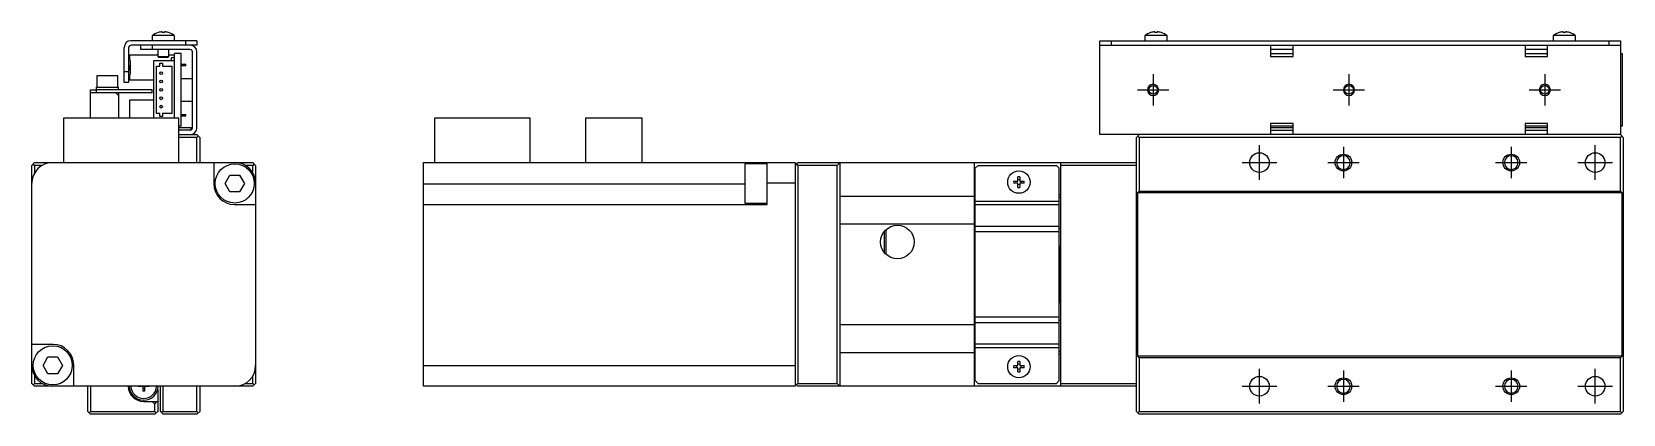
# Model space of a CAD drawing. Extents: x 0 to 599, y -8 to 227.
# Drawn here: x 314.4 to 598.8, y 85 to 153.4 of the extents above; entities that cross this region are included whole.
import ezdxf

# ---------------------------------------------------------------- set-up
doc = ezdxf.new("R2010")
doc.units = 0
doc.header["$LTSCALE"] = 0.5
doc.linetypes.add('CENTER', pattern=[50.8, 31.75, -6.35, 6.35, -6.35])
for name, color, linetype in [('MSM_CENTER', 1, 'CENTER'), ('MSM_CONTINUOUS', 7, 'CONTINUOUS'), ('MSM_NARROW', 5, 'CONTINUOUS')]:
    doc.layers.add(name, color=color, linetype=linetype)

msp = doc.modelspace()

# ---------------------------------------------------------------- linework, layer by layer
at = {"layer": 'MSM_CENTER'}
for p, q in [((514.8, 145.8), (514.8, 140.2)), ((549.8, 145.8), (549.8, 140.2)), ((584.8, 145.8), (584.8, 140.2)), ((512, 143), (517.6, 143)), ((547, 143), (552.6, 143)), ((582, 143), (587.6, 143)), ((533.8, 126.9), (533.8, 133.1)), ((548.8, 132.8), (548.8, 127.2)), ((578.8, 132.8), (578.8, 127.2)), ((593.8, 126.9), (593.8, 133.1)), ((530.7, 130), (536.9, 130)), ((546, 130), (551.6, 130)), ((576, 130), (581.6, 130)), ((590.7, 130), (596.9, 130)), ((533.8, 86.9), (533.8, 93.1)), ((548.8, 92.8), (548.8, 87.2)), ((578.8, 92.8), (578.8, 87.2)), ((593.8, 86.9), (593.8, 93.1)), ((530.7, 90), (536.9, 90)), ((546, 90), (551.6, 90)), ((576, 90), (581.6, 90)), ((590.7, 90), (596.9, 90))]:
    msp.add_line(p, q, dxfattribs=at)
at = {"layer": 'MSM_CONTINUOUS'}
for p, q in [((343.9, 151.8), (332.1, 151.8)), ((343.9, 151), (332.2, 151)), ((333.9, 150.2), (333.9, 151)), ((339.9, 152.697999), (335.9, 152.697999)), ((335.9, 152.697999), (335.9, 151.8)), ((335.9, 151), (335.9, 150.2)), ((336.971292, 153.255732), (336.95, 153.255732)), ((337.7, 153.255732), (337.7, 153.387476)), ((338.1, 153.255732), (337.7, 153.255732)), ((338.1, 153.387476), (338.1, 153.255732)), ((338.85, 153.255732), (338.828709, 153.255732)), ((339.9, 151.8), (339.9, 152.697999)), ((341.9, 151), (341.9, 151.8)), ((343.9, 151.8), (343.9, 151)), ((505.3, 151.8), (598.3, 151.8)), ((505.3, 135), (505.3, 151.8)), ((505.3, 151), (598.3, 151)), ((507.3, 151.8), (507.3, 151)), ((517.3, 152.697999), (513.3, 152.697999)), ((513.3, 152.697999), (513.3, 151.8)), ((514.371291, 153.255732), (514.35, 153.255732)), ((515.1, 153.255732), (515.1, 153.387476)), ((515.5, 153.255732), (515.1, 153.255732)), ((515.5, 153.387476), (515.5, 153.255732)), ((516.25, 153.255732), (516.228709, 153.255732)), ((517.3, 151.8), (517.3, 152.697999)), ((535.8, 151), (535.8, 149)), ((539.8, 149), (539.8, 151)), ((581.3, 151), (581.3, 149)), ((585.3, 149), (585.3, 151)), ((590.3, 152.697999), (586.3, 152.697999)), ((586.3, 152.697999), (586.3, 151.8)), ((587.371291, 153.255732), (587.35, 153.255732)), ((588.1, 153.255732), (588.1, 153.387476)), ((588.5, 153.255732), (588.1, 153.255732)), ((588.5, 153.387476), (588.5, 153.255732)), ((589.25, 153.255732), (589.228709, 153.255732)), ((590.3, 151.8), (590.3, 152.697999)), ((596.3, 151), (596.3, 151.8)), ((598.3, 151.8), (598.3, 135)), ((330.9, 144.3), (330.9, 150.6)), ((331.7, 150.5), (331.7, 144.3)), ((331.9, 149.25), (336.9, 149.25)), ((331.9, 148.25), (331.9, 149.25)), ((331.9, 148.25), (332, 148.25)), ((332, 148.25), (332, 145.75)), ((342.7, 150.2), (333.9, 150.2)), ((336.2, 148.25), (339.9, 148.25)), ((336.2, 138), (336.2, 148.25)), ((336.9, 150.199981), (336.9, 149)), ((336.9, 149), (338.9, 149)), ((336.9, 149), (337.1, 148.8)), ((338.7, 148.8), (337.1, 148.8)), ((338.7, 148.8), (338.9, 149)), ((338.9, 149), (338.9, 150.199981)), ((338.9, 149.25), (339.9, 149.25)), ((339.9, 148.705), (339.35, 148.705)), ((339.35, 148.25), (339.35, 148.705)), ((341.1, 149.5), (339.9, 149.5)), ((339.9, 138), (339.9, 149.5)), ((341.1, 136.5), (341.1, 149.5)), ((343.1, 136.2), (343.1, 149.8)), ((343.9, 136.2), (343.9, 149.8)), ((539.8, 150.2), (535.8, 150.2)), ((535.8, 149.5), (539.8, 149.5)), ((535.8, 149), (539.8, 149)), ((585.3, 150.2), (581.3, 150.2)), ((581.3, 149.5), (585.3, 149.5)), ((581.3, 149), (585.3, 149)), ((598.3, 149.5), (598.6, 149.5)), ((598.6, 149.5), (598.6, 136.5)), ((329.8, 145.5), (326, 145.5)), ((326, 145.5), (326, 143.5)), ((329.8, 143.5), (329.8, 145.5)), ((330.9, 146.3), (331.7, 146.3)), ((332, 147.45), (331.9, 147.45)), ((331.9, 147.45), (331.9, 146.55)), ((332, 147.075), (331.9, 147.075)), ((332, 146.925), (331.9, 146.925)), ((332, 146.55), (331.9, 146.55)), ((331.9, 144.75), (331.9, 145.75)), ((331.9, 145.75), (332, 145.75)), ((336.7, 138.75), (336.7, 147.25)), ((336.7, 147.25), (337.25, 147.25)), ((337.25, 147.75), (337.75, 147.75)), ((337.25, 147.25), (337.25, 147.75)), ((337.75, 147.75), (337.75, 147.25)), ((337.75, 147.25), (339.4, 147.25)), ((339.4, 147.25), (339.4, 138.75)), ((341.1, 147.625), (341.9, 147.625)), ((341.1, 147.375), (341.9, 147.375)), ((341.9, 147.375), (341.9, 147.625)), ((324.9, 143), (325.9, 143)), ((324.9, 138), (324.9, 143)), ((329.9, 142.5), (324.9, 142.5)), ((325.9, 143.5), (329.9, 143.5)), ((325.9, 143.5), (325.9, 142.5)), ((335.9, 143.000002), (325.9, 143.000002)), ((329.4, 142.5), (329.9, 142)), ((329.9, 143), (329.9, 143.5)), ((335.9, 142.500002), (329.9, 142.500001)), ((329.9, 142.5), (329.9, 138)), ((331.7, 144.3), (330.9, 144.3)), ((336.2, 144.75), (331.9, 144.75)), ((335.9, 142.500002), (335.9, 143.000002)), ((343.1, 145), (341.1, 145)), ((331.9, 138), (331.9, 141.25)), ((331.9, 141.25), (336.2, 141.25)), ((341.1, 141), (343.1, 141)), ((320.1, 130), (320.1, 138)), ((320.1, 138), (340.6, 138)), ((337.25, 138.75), (336.7, 138.75)), ((337.25, 138.25), (337.25, 138.75)), ((337.75, 138.25), (337.25, 138.25)), ((339.4, 138.75), (337.75, 138.75)), ((337.75, 138.75), (337.75, 138.25)), ((340.6, 138), (340.6, 130)), ((341.1, 138.625), (341.9, 138.625)), ((341.1, 138.375), (341.9, 138.375)), ((341.9, 138.375), (341.9, 138.625)), ((386.4, 130), (386.4, 138)), ((386.4, 138), (403.4, 138)), ((403.4, 138), (403.4, 130)), ((413.4, 130), (413.4, 138)), ((413.4, 138), (423.4, 138)), ((423.4, 138), (423.4, 130)), ((539.8, 137), (535.8, 137)), ((535.8, 137), (535.8, 135)), ((539.8, 135), (539.8, 137)), ((585.3, 137), (581.3, 137)), ((581.3, 137), (581.3, 135)), ((585.3, 135), (585.3, 137)), ((341.1, 136.5), (340.6, 136.5)), ((342.7, 135.8), (340.6, 135.8)), ((340.6, 135), (343.9, 135)), ((343.9, 134.5), (340.6, 134.5)), ((340.611325, 136.3), (342.9, 136.3)), ((342.9, 135.85359), (342.9, 136.3)), ((343.9, 135), (344.4, 134.5)), ((344.15, 134.75), (343.9, 134.5)), ((343.9, 130), (343.9, 134.5)), ((344.4, 134.5), (344.4, 130)), ((598.3, 135), (505.3, 135)), ((512.3, 135), (511.8, 134.5)), ((511.8, 85.5), (511.8, 134.5)), ((512.05, 134.75), (512.3, 134.5)), ((598.3, 134.5), (512.3, 134.5)), ((512.3, 134.5), (512.3, 124.9)), ((539.8, 136.5), (535.8, 136.5)), ((535.8, 136.3), (539.8, 136.3)), ((535.8, 135.8), (539.8, 135.8)), ((585.3, 136.5), (581.3, 136.5)), ((581.3, 136.3), (585.3, 136.3)), ((581.3, 135.8), (585.3, 135.8)), ((598.6, 136.5), (598.3, 136.5)), ((598.8, 134.5), (598.3, 135)), ((598.3, 134.5), (598.55, 134.75)), ((598.3, 124.9), (598.3, 134.5)), ((598.8, 134.5), (598.8, 85.5)), ((314.4, 129.5), (314.9, 130)), ((314.4, 90.5), (314.4, 129.5)), ((314.9, 129.5), (314.65, 129.75)), ((314.9, 130), (353.9, 130)), ((316.242583, 129.5), (314.9, 129.5)), ((314.9, 129.5), (314.9, 128.157418)), ((346.911775, 130), (346.911775, 126.211775)), ((353.9, 129.5), (352.557418, 129.5)), ((353.9, 130), (354.4, 129.5)), ((354.15, 129.75), (353.9, 129.5)), ((353.9, 128.157418), (353.9, 129.5)), ((354.4, 129.5), (354.4, 90.5)), ((384.4, 90), (384.4, 130)), ((384.4, 130), (450.8, 130)), ((441.8, 129.763456), (441.8, 122.763456)), ((445.8, 129.763456), (441.8, 129.763456)), ((445.8, 122.511775), (445.8, 130)), ((450.8, 130), (450.8, 90)), ((451.05, 129.75), (450.8, 129.5)), ((451.3, 130), (451.05, 129.75)), ((451.05, 129.75), (451.3, 129.5)), ((451.3, 130), (511.8, 130)), ((451.3, 129.5), (451.3, 90.5)), ((458.3, 129.5), (451.3, 129.5)), ((458.3, 129.5), (458.8, 130)), ((458.3, 90.5), (458.3, 129.5)), ((458.8, 130), (458.8, 90)), ((482.8, 130), (482.8, 90)), ((483.5, 129.5), (483, 129)), ((483, 91), (483, 129)), ((483.5, 129.5), (497.5, 129.5)), ((498, 129), (497.5, 129.5)), ((498, 91), (498, 129)), ((498.3, 90), (498.3, 130)), ((511.8, 129.5), (498.3, 129.5)), ((348.931406, 126.263456), (349.797431, 127.763456)), ((349.797431, 124.763456), (348.931406, 126.263456)), ((349.797431, 127.763456), (351.529482, 127.763456)), ((351.529482, 127.763456), (352.395507, 126.263456)), ((352.395507, 126.263456), (351.529482, 124.763456)), ((384.4, 126.211775), (441.8, 126.211775)), ((450.8, 126.3), (445.8, 126.3)), ((489.871291, 126.7), (490.6, 126.7)), ((490.6, 126.3), (489.871291, 126.3)), ((490.6, 126.7), (490.6, 127.428709)), ((490.6, 125.571291), (490.6, 126.3)), ((491, 127.428709), (491, 126.7)), ((491, 126.7), (491.728709, 126.7)), ((491, 126.3), (491, 125.571291)), ((491.728709, 126.3), (491, 126.3)), ((351.529482, 124.763456), (349.797431, 124.763456)), ((350.611775, 122.511775), (354.4, 122.511775)), ((384.4, 122.511775), (445.8, 122.511775)), ((441.8, 122.763456), (445.8, 122.763456)), ((458.8, 124), (482.8, 124)), ((483, 124.25), (482.8, 124.25)), ((483, 123.12132), (498, 123.12132)), ((498, 122.414214), (483, 122.414214)), ((498.3, 124.25), (498, 124.25)), ((498.3, 123.75), (498, 123.75)), ((512, 124.6), (512.3, 124.9)), ((512, 124.6), (512, 95.4)), ((598.6, 124.6), (512, 124.6)), ((512.3, 124.9), (598.3, 124.9)), ((598.3, 124.9), (598.6, 124.6)), ((598.6, 95.4), (598.6, 124.6)), ((483, 121), (482.8, 121)), ((483, 120), (482.8, 120)), ((482.8, 119), (458.8, 119)), ((466.8, 113.873864), (466.8, 117.726136)), ((467.1, 113.563932), (467.1, 118.036068)), ((483, 117.272971), (482.8, 117.272971)), ((483, 118.646447), (498, 118.646447)), ((498, 117.585787), (483, 117.585787)), ((498, 118.25), (498.3, 118.25)), ((466.8, 114), (466.7, 114)), ((482.8, 114.772971), (483, 114.772971)), ((498.1, 115), (498, 115)), ((498.1, 105), (498.1, 115)), ((498.3, 114.8), (498.1, 115)), ((482.8, 112.272971), (483, 112.272971)), ((483, 107.727029), (482.8, 107.727029)), ((483, 105.227029), (482.8, 105.227029)), ((482.8, 102.727029), (483, 102.727029)), ((483, 102.414214), (498, 102.414214)), ((498, 105), (498.1, 105)), ((498.1, 105), (498.3, 105.2)), ((482.8, 101), (458.8, 101)), ((482.8, 100), (483, 100)), ((498, 101.353554), (483, 101.353554)), ((498.3, 101.75), (498, 101.75)), ((318.188226, 97.488225), (314.4, 97.488225)), ((482.8, 99), (483, 99)), ((483, 97.585787), (498, 97.585787)), ((498, 96.87868), (483, 96.87868)), ((316.404494, 93.736544), (317.270519, 95.236544)), ((317.270519, 95.236544), (319.00257, 95.236544)), ((319.00257, 95.236544), (319.868595, 93.736544)), ((482.8, 96), (458.8, 96)), ((482.8, 95.75), (483, 95.75)), ((490.6, 93.7), (490.6, 94.428709)), ((491, 94.428709), (491, 93.7)), ((498, 96.25), (498.3, 96.25)), ((498, 95.75), (498.3, 95.75)), ((512.3, 95.1), (512, 95.4)), ((598.6, 95.4), (512, 95.4)), ((512.3, 95.1), (512.3, 85.5)), ((598.3, 95.1), (512.3, 95.1)), ((598.6, 95.4), (598.3, 95.1)), ((598.3, 85.5), (598.3, 95.1)), ((314.9, 91.842583), (314.9, 90.5)), ((317.270519, 92.236544), (316.404494, 93.736544)), ((319.00257, 92.236544), (317.270519, 92.236544)), ((319.868595, 93.736544), (319.00257, 92.236544)), ((321.888226, 90), (321.888226, 93.788225)), ((353.9, 90.5), (353.9, 91.842583)), ((384.4, 93.7), (450.8, 93.7)), ((489.871291, 93.7), (490.6, 93.7)), ((490.6, 93.3), (489.871291, 93.3)), ((490.6, 92.571291), (490.6, 93.3)), ((491, 93.7), (491.728709, 93.7)), ((491, 93.3), (491, 92.571291)), ((491.728709, 93.3), (491, 93.3)), ((314.9, 90), (314.4, 90.5)), ((314.65, 90.25), (314.9, 90.5)), ((314.9, 90.5), (316.242583, 90.5)), ((353.9, 90), (314.9, 90)), ((324.4, 85.5), (324.4, 90)), ((324.9, 90), (324.9, 85.5)), ((333.4, 89.955), (333.4, 90)), ((334.195, 89.955), (333.4, 89.955)), ((333.935053, 89.99999), (333.929994, 89.955)), ((334.255, 89.895), (334.255, 89.1)), ((334.255, 89.629993), (334.545, 89.629993)), ((334.545, 89.1), (334.255, 89.1)), ((334.545, 89.895), (334.545, 89.1)), ((335.4, 89.955), (334.605, 89.955)), ((334.864948, 89.99999), (334.870007, 89.955)), ((335.4, 89.955), (335.4, 90)), ((336.9, 89.385857), (336.9, 85.5)), ((337.4, 85.5), (337.4, 90)), ((337.8, 90), (337.8, 85.5)), ((343.9, 85.5), (343.9, 90)), ((344.4, 90), (344.4, 85.5)), ((352.557418, 90.5), (353.9, 90.5)), ((354.4, 90.5), (353.9, 90)), ((354.15, 90.25), (353.9, 90.5)), ((450.8, 90), (384.4, 90)), ((451.05, 90.25), (450.8, 90.5)), ((451.3, 90.5), (451.05, 90.25)), ((451.05, 90.25), (451.3, 90)), ((451.3, 90.5), (458.3, 90.5)), ((511.8, 90), (451.3, 90)), ((458.8, 90), (458.3, 90.5)), ((483, 91), (483.5, 90.5)), ((483.5, 90.5), (497.5, 90.5)), ((497.5, 90.5), (498, 91)), ((498.3, 90.5), (511.8, 90.5)), ((324.9, 85), (324.4, 85.5)), ((324.65, 85.25), (324.9, 85.5)), ((324.9, 85.5), (336.4, 85.5)), ((334.4, 87.3), (336.9, 87.3)), ((335.9, 87.3), (336.4, 86.8)), ((336.4, 86.8), (336.753554, 87.3)), ((336.4, 85.5), (336.4, 86.8)), ((336.4, 85.5), (336.65, 85.25)), ((336.9, 85.5), (336.4, 85)), ((337.6, 85.3), (337.4, 85.5)), ((337.8, 85.5), (337.6, 85.3)), ((337.8, 85.5), (343.9, 85.5)), ((343.9, 85.5), (344.15, 85.25)), ((344.4, 85.5), (343.9, 85)), ((511.8, 85.5), (512.3, 85)), ((512.3, 85.5), (512.05, 85.25)), ((512.3, 85.5), (598.3, 85.5)), ((598.55, 85.25), (598.3, 85.5)), ((598.3, 85), (598.8, 85.5)), ((336.4, 85), (324.9, 85)), ((337.9, 85), (337.6, 85.3)), ((343.9, 85), (337.9, 85)), ((598.3, 85), (512.3, 85))]:
    msp.add_line(p, q, dxfattribs=at)
for centre, radius in [((337.5, 146), 0.25), ((337.5, 144.5), 0.25), ((337.5, 143), 0.25), ((514.8, 143), 0.7835), ((549.8, 143), 0.7835), ((584.8, 143), 0.7835), ((337.5, 141.5), 0.25), ((337.5, 140), 0.25), ((533.8, 130), 1.75), ((593.8, 130), 1.75), ((350.663456, 126.263456), 3.5), ((490.8, 126.5), 2), ((469.1, 115.8), 3), ((318.136545, 93.736544), 3.5), ((490.8, 93.5), 2), ((533.8, 90), 1.75), ((593.8, 90), 1.75)]:
    msp.add_circle(centre, radius, dxfattribs=at)
at = {"layer": 'MSM_CONTINUOUS', "extrusion": (0, 0, -1)}
for centre in [(-548.8, 130), (-578.8, 130), (-548.8, 90), (-578.8, 90)]:
    msp.add_circle(centre, 1.2295, dxfattribs=at)
at = {"layer": 'MSM_CONTINUOUS'}
for centre, radius, start, end in [((332.1, 150.6), 1.2, 90, 180), ((332.2, 150.5), 0.5, 90, 180), ((337.9, 150.2), 3.2, 107.270005, 128.682187), ((337.9, 150.2), 3.193744, 93.59035, 106.905258), ((337.9, 150.2), 3.193744, 73.094742, 86.40965), ((337.9, 150.2), 3.2, 51.317813, 72.729995), ((342.7, 149.8), 1.2, 0, 90), ((515.3, 150.2), 3.2, 107.270005, 128.682187), ((515.3, 150.2), 3.193744, 93.59035, 106.905258), ((515.3, 150.2), 3.193744, 73.094742, 86.40965), ((515.3, 150.2), 3.2, 51.317813, 72.729995), ((588.3, 150.2), 3.2, 107.270005, 128.682187), ((588.3, 150.2), 3.193744, 93.59035, 106.905258), ((588.3, 150.2), 3.193744, 73.094742, 86.40965), ((588.3, 150.2), 3.2, 51.317813, 72.729995), ((342.7, 149.8), 0.4, 0, 90), ((342.7, 136.2), 1.2, 270, 0), ((342.7, 136.2), 0.4, 270, 0), ((318.1, 126.3), 3.7, 90, 180), ((350.7, 126.3), 3.7, 0, 90), ((350.611775, 126.211775), 3.7, 180, 270), ((490.8, 126.5), 0.95, 167.846803, 192.153197), ((490.8, 126.5), 0.435085, 152.633517, 207.366483), ((490.8, 126.5), 0.95, 77.846803, 102.153197), ((490.8, 126.5), 0.435085, 62.633517, 117.366483), ((490.8, 126.5), 0.435085, 242.633517, 297.366483), ((490.8, 126.5), 0.95, 257.846803, 282.153197), ((490.8, 126.5), 0.435085, 332.633517, 27.366483), ((490.8, 126.5), 0.95, 347.846803, 12.153197), ((318.188226, 93.788225), 3.7, 0, 90), ((490.8, 93.5), 0.95, 77.846803, 102.153197), ((490.8, 93.5), 0.435085, 62.633517, 117.366483), ((318.1, 93.7), 3.7, 180, 270), ((350.7, 93.7), 3.7, 270, 0), ((490.8, 93.5), 0.95, 167.846803, 192.153197), ((490.8, 93.5), 0.435085, 152.633517, 207.366483), ((490.8, 93.5), 0.435085, 242.633517, 297.366483), ((490.8, 93.5), 0.95, 257.846803, 282.153197), ((490.8, 93.5), 0.435085, 332.633517, 27.366483), ((490.8, 93.5), 0.95, 347.846803, 12.153197), ((334.4, 90.1), 2.8, 182.046713, 270), ((334.4, 90.1), 2.6, 182.204228, 357.795772), ((334.4, 90.1), 2.3, 182.491906, 357.508094), ((334.195, 89.895), 0.06, 0, 90), ((334.605, 89.895), 0.06, 90, 180)]:
    msp.add_arc(centre, radius, start, end, dxfattribs=at)
at = {"layer": 'MSM_NARROW', "extrusion": (0, 0, -1)}
for centre in [(-514.8, 143), (-549.8, 143), (-584.8, 143)]:
    msp.add_circle(centre, 1, dxfattribs=at)
at = {"layer": 'MSM_NARROW'}
for centre in [(548.8, 130), (578.8, 130), (548.8, 90), (578.8, 90)]:
    msp.add_circle(centre, 1.5, dxfattribs=at)

doc.saveas('drawing.dxf')
